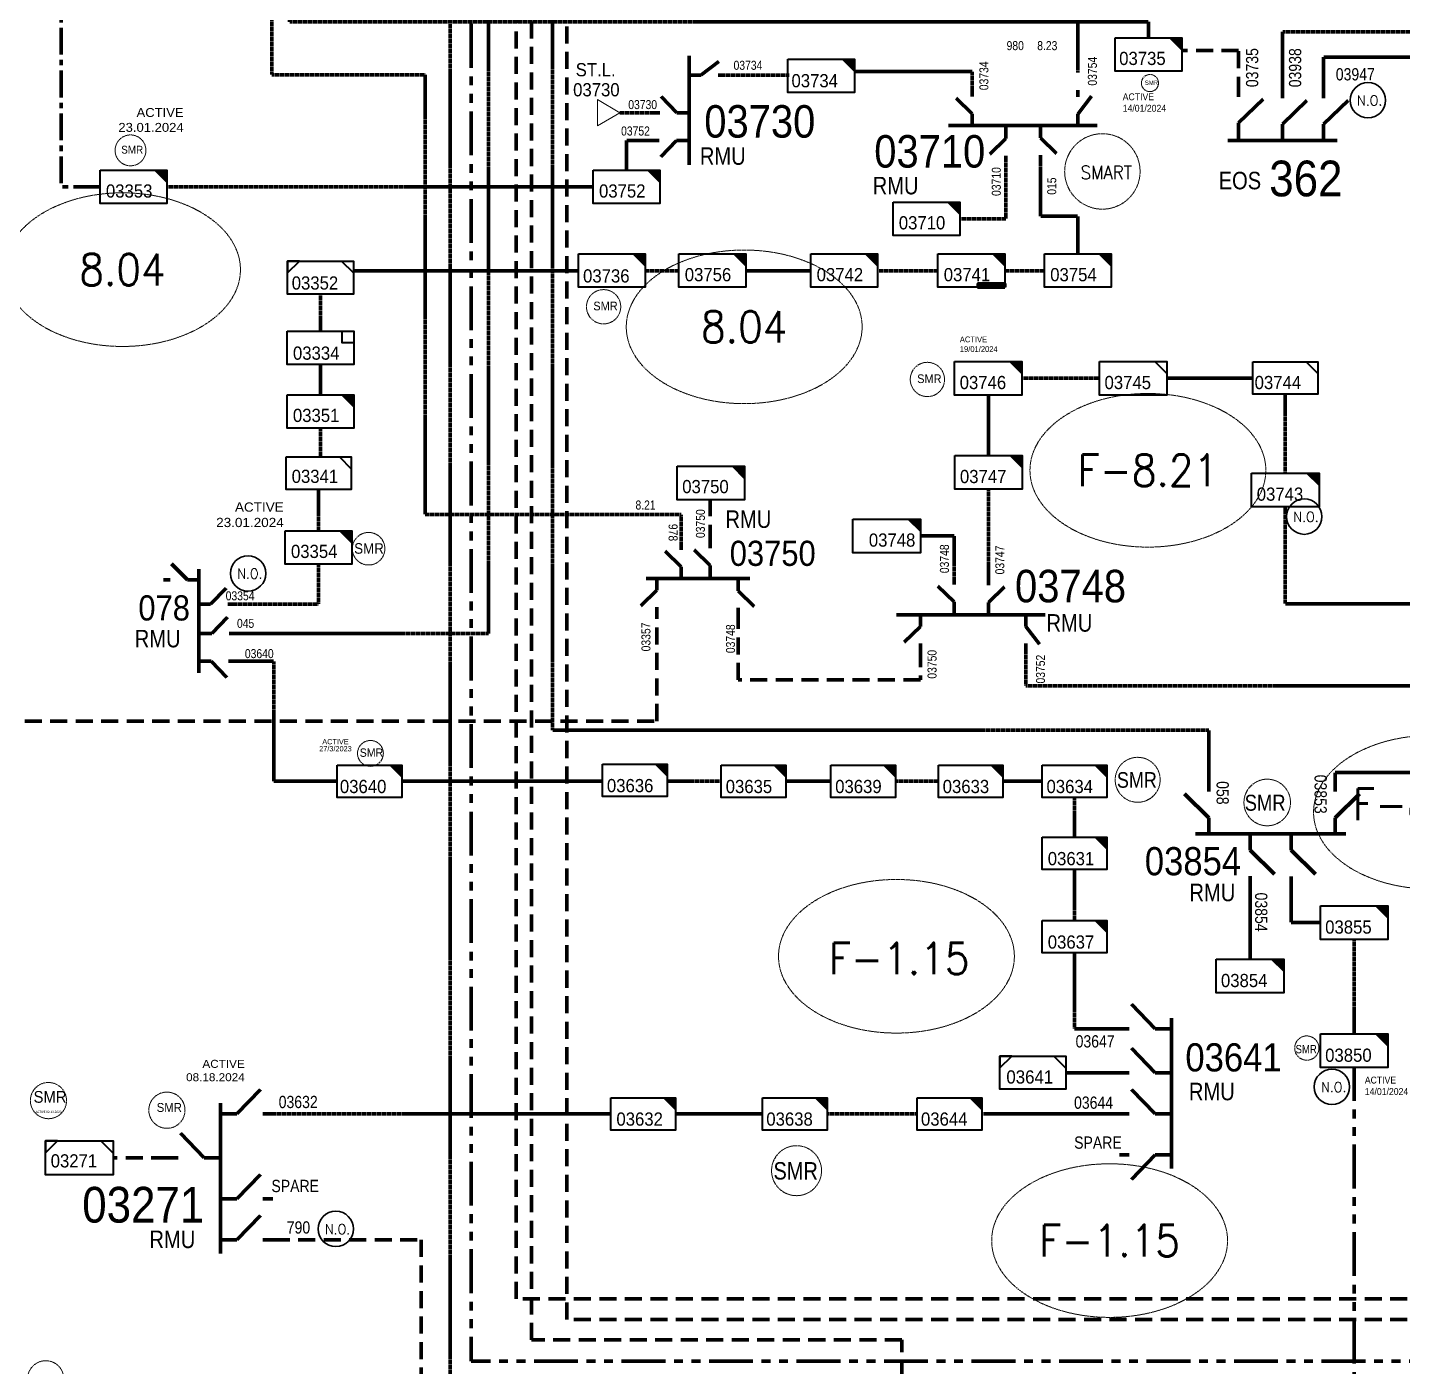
# Model space of a CAD drawing. Header units: metres. Extents: x 65984 to 144644, y -19036 to 23726.
# Drawn here: x 118191.5 to 118576.5, y 21133.2 to 21508 of the extents above; entities that cross this region are included whole.
import ezdxf
from ezdxf.enums import TextEntityAlignment as Align

# ---------------------------------------------------------------- set-up
doc = ezdxf.new("R2010")
doc.units = ezdxf.units.M
doc.header["$MEASUREMENT"] = 0
for name, pattern in [('( Center )', [2, 1.25, -0.25, 0.25, -0.25]), ('( Phantom )', [2.5, 1.25, -0.25, 0.25, -0.25, 0.25, -0.25]), ('DGN Style 3', [0.013877, 0, -0.013877]), ('HIDDEN2', [2381.25, 1587.5, -793.75])]:
    doc.linetypes.add(name, pattern=pattern)
doc.layers.get('0').update_dxf_attribs({"color": 95, "lineweight": 40})
for name, color, linetype, lineweight in [('CONTRACTOR NAME', 95, 'Continuous', 40), ('d_eos', 111, 'Continuous', 40), ('d_eos no', 121, 'Continuous', 40), ('d_switch', 95, 'Continuous', 40), ('d_tf', 1, 'Continuous', 40), ('d_tf no', 6, 'Continuous', 40), ('d_ug cable', 95, 'Continuous', 40), ('d_ug main line', 95, 'Continuous', 40), ('d_unit sub', 7, 'Continuous', 40), ('FDR  1  16', 234, 'Continuous', 40), ('fedr no', 95, 'Continuous', 40), ('Level 37', 7, 'Continuous', 0), ('SW N O', 114, 'Continuous', 30)]:
    doc.layers.add(name, color=color, linetype=linetype, lineweight=lineweight)
doc.styles.add('NASKHF', font='naskhf.shx', dxfattribs={"height": 8})
doc.styles.get("Standard").update_dxf_attribs({"font": 'txt.shx'})
doc.styles.add('Style-Arial', font='arial.ttf')
doc.styles.add('Style-ENGINEERING', font='ENGINEERING.shx')
doc.styles.add('Style-msdefault', font='msdefault.shx')
doc.styles.add('Style-STANDARD', font='STANDARD.shx')

# ---------------------------------------------------------------- blocks, each defined once
blk = doc.blocks.new('TF_8')
at = {"color": 0, "linetype": 'ByBlock', "lineweight": -2}
blk.add_line((6.3, 4.95), (9.9, 1.35), dxfattribs=at)
blk.add_3dface([(-10.1, 4.95), (9.9, 4.95), (9.9, -5.05), (-10.1, -5.05)], dxfattribs=at)
blk = doc.blocks.new('exist.us-1000kva')
at = {"color": 0, "linetype": 'ByBlock', "lineweight": -2, "flags": 128}
blk.add_lwpolyline([(39.99, 12.92), (32.8, 20), (40, 20)], close=True, dxfattribs=at)
at = {"color": 0, "linetype": 'ByBlock', "lineweight": -2, "extrusion": (0, 0, -1)}
blk.add_solid([(-39.99, 12.92), (-32.8, 20), (-40, 20)], dxfattribs=at)
at = {"color": 0, "linetype": 'ByBlock', "lineweight": -2, "xscale": 2, "yscale": 2}
blk.add_blockref('TF_8', (20.2, 10.1), dxfattribs=at)
blk = doc.blocks.new('*U965')
at = {"layer": 'SW N O', "color": 3, "ltscale": 0.426762}
blk.add_circle((0, 0), 16.8, dxfattribs=at)
at = {"layer": 'SW N O', "color": 3, "style": 'Style-STANDARD'}
blk.add_text('N.O.', height=9.6, dxfattribs=at).set_placement((1.7, -0.2), align=Align.MIDDLE_CENTER)
blk = doc.blocks.new('*U892')
at = {"layer": 'SW N O', "color": 3}
blk.add_circle((0, 0), 16.8, dxfattribs=at)
at = {"layer": 'SW N O', "color": 3, "style": 'Style-STANDARD'}
blk.add_text('N.O.', height=9.6, dxfattribs=at).set_placement((1.7, -0.2), align=Align.MIDDLE_CENTER)
blk = doc.blocks.new('TF3')
at = {"color": 0, "linetype": 'ByBlock', "lineweight": -2}
for p, q in [((11.3, 9), (18.3, 9)), ((18.3, 9), (18.3, 2))]:
    blk.add_line(p, q, dxfattribs=at)
at = {"color": 0, "linetype": 'ByBlock', "lineweight": -2, "flags": 128}
blk.add_lwpolyline([(18.3, 2), (11.3, 2), (11.3, 9)], dxfattribs=at)
at = {"color": 0, "linetype": 'ByBlock', "lineweight": -2}
blk.add_3dface([(-21.7, 9), (18.3, 9), (18.3, -11), (-21.7, -11)], dxfattribs=at)
blk = doc.blocks.new('*U1154')
at = {"layer": 'CONTRACTOR NAME', "color": 234, "lineweight": 211, "ltscale": 0.498271, "flags": 128}
for points in [[(1.7, -0.51), (-3.72, -0.51), (-3.72, 0.47), (1.7, 0.47)], [(3.7, -0.51), (1.7, -0.51), (1.7, 0.47), (3.7, 0.47)]]:
    blk.add_lwpolyline(points, close=True, dxfattribs=at)
at = {"layer": 'CONTRACTOR NAME', "color": 234, "lineweight": 211, "style": 'Style-msdefault', "width": 0.945946}
for s, height, p in [('2017.07.31', 0.642, (-3.49, 0.31)), ('BDC', 0.572, (2.04, 0.28))]:
    blk.add_text(s, height=height, dxfattribs=at).set_placement(p, align=Align.TOP_LEFT)
blk = doc.blocks.new('*U2260')
at = {"layer": 'd_unit sub', "color": 1, "linetype": 'Continuous', "lineweight": 40, "flags": 128}
for points in [[(-9.48, 1.38), (-6.07, 4.73), (-9.48, 4.73)], [(9.49, 1.32), (6.02, 4.73), (9.5, 4.73)]]:
    blk.add_lwpolyline(points, close=True, dxfattribs=at)
at = {"layer": 'd_unit sub', "color": 1, "linetype": 'Continuous', "lineweight": 40, "xscale": 0.94866334575076, "yscale": 0.94866334575076, "zscale": 0.4267622666565712, "rotation": 359.9999999999999}
blk.add_blockref('TF_8', (0.1, 0.04), dxfattribs=at)
blk = doc.blocks.new('*U2382')
at = {"layer": 'd_unit sub', "color": 1, "linetype": 'Continuous', "lineweight": 40, "flags": 128}
for points in [[(-9.48, 1.38), (-6.07, 4.73), (-9.48, 4.73)], [(9.49, 1.32), (6.02, 4.73), (9.5, 4.73)]]:
    blk.add_lwpolyline(points, close=True, dxfattribs=at)
at = {"layer": 'd_unit sub', "color": 1, "linetype": 'Continuous', "lineweight": 40, "xscale": 0.94866334575076, "yscale": 0.94866334575076, "zscale": 0.4380515265747434, "rotation": 359.9999999999999}
blk.add_blockref('TF_8', (0.1, 0.04), dxfattribs=at)
blk = doc.blocks.new('*U2774')
at = {"layer": 'd_unit sub', "color": 234, "linetype": 'Continuous', "lineweight": 40, "flags": 128}
for points in [[(-9.48, 1.38), (-6.07, 4.73), (-9.48, 4.73)], [(9.49, 1.32), (6.02, 4.73), (9.5, 4.73)]]:
    blk.add_lwpolyline(points, close=True, dxfattribs=at)
at = {"layer": 'd_unit sub', "color": 234, "linetype": 'Continuous', "lineweight": 40, "xscale": 0.94866334575076, "yscale": 0.94866334575076, "zscale": 0.4380515265747434, "rotation": 359.9999999999999}
blk.add_blockref('TF_8', (0.1, 0.04), dxfattribs=at)
blk = doc.blocks.new('TRA1_991')
at = {"layer": 'd_tf', "color": 234, "linetype": 'Continuous', "lineweight": 0, "ltscale": 0.000258801, "extrusion": (0, 0, -1), "flags": 128}
blk.add_lwpolyline([(-10, -17), (0, 0), (10, -17)], close=True, dxfattribs=at)
blk = doc.blocks.new('TRA1_990')
at = {"layer": 'd_tf', "color": 234, "linetype": 'Continuous', "lineweight": 0, "ltscale": 0.000258801, "xscale": 1.000046566207833, "yscale": 1.000046566207833, "zscale": 1.000046566207833, "rotation": 180}
blk.add_blockref('TRA1_991', (0, 0), dxfattribs=at)

msp = doc.modelspace()

# ---------------------------------------------------------------- linework, layer by layer
at = {"layer": 'd_eos', "color": 234, "linetype": 'Continuous', "lineweight": 211, "ltscale": 0.506935}
for p, q in [((118376.78, 21469.58), (118376.78, 21500.04)), ((118380.02, 21494.65), (118385.03, 21498.49)), ((118376.78, 21494.65), (118380.02, 21494.65)), ((118384.84, 21494.65), (118386.67, 21494.65)), ((118373.33, 21484.17), (118368.94, 21488.7)), ((118456.02, 21483.86), (118451.49, 21488.26)), ((118456.02, 21488.68), (118456.02, 21490.5)), ((118368.52, 21484.17), (118366.69, 21484.17)), ((118376.58, 21484.17), (118373.33, 21484.17)), ((118449.32, 21480.54), (118490.94, 21480.54)), ((118456.02, 21480.62), (118456.02, 21483.86)), ((118465.42, 21480.36), (118465.42, 21476.92)), ((118475.08, 21480.34), (118475.08, 21477.09)), ((118368.34, 21476.36), (118366.52, 21476.36)), ((118373.16, 21476.36), (118368.76, 21471.83)), ((118376.6, 21476.36), (118373.16, 21476.36)), ((118465.42, 21476.92), (118460.89, 21472.52)), ((118475.08, 21477.09), (118479.6, 21472.7)), ((118465.42, 21472.11), (118465.42, 21470.28)), ((118475.08, 21472.28), (118475.08, 21470.45)), ((118236.23, 21353.36), (118231.83, 21357.89)), ((118231.42, 21353.36), (118229.59, 21353.36)), ((118239.48, 21353.36), (118236.23, 21353.36)), ((118239.48, 21356.36), (118239.48, 21327.34)), ((118242.72, 21346.55), (118247.12, 21351.08)), ((118239.48, 21346.55), (118242.72, 21346.55)), ((118247.54, 21346.55), (118249.36, 21346.55)), ((118243.1, 21338.42), (118247.49, 21342.94)), ((118239.65, 21338.41), (118243.1, 21338.41)), ((118247.91, 21338.41), (118249.74, 21338.41)), ((118239.68, 21330.6), (118242.92, 21330.6)), ((118242.92, 21330.6), (118247.32, 21326.07)), ((118247.74, 21330.6), (118249.56, 21330.6))]:
    msp.add_line(p, q, dxfattribs=at)
at = {"layer": 'd_eos', "color": 7, "linetype": 'Continuous', "lineweight": 211, "ltscale": 0.506935}
for p, q in [((118485.55, 21483.78), (118489.39, 21488.79)), ((118485.56, 21488.6), (118485.56, 21490.43)), ((118485.56, 21480.54), (118485.56, 21483.79))]:
    msp.add_line(p, q, dxfattribs=at)
at = {"layer": 'd_eos', "color": 5, "linetype": 'Continuous', "lineweight": 211, "ltscale": 0.625574}
for p, q in [((118530.58, 21488.62), (118530.58, 21491.38)), ((118530.58, 21481.32), (118537.44, 21487.98)), ((118542.88, 21488.25), (118542.88, 21491.02)), ((118554.38, 21488.25), (118554.38, 21491.02)), ((118542.88, 21480.96), (118549.74, 21487.62)), ((118554.38, 21480.96), (118561.24, 21487.62)), ((118530.58, 21476.76), (118530.58, 21481.32)), ((118542.88, 21476.4), (118542.88, 21480.96)), ((118554.38, 21476.4), (118554.38, 21480.96)), ((118527.58, 21476.4), (118558.18, 21476.4))]:
    msp.add_line(p, q, dxfattribs=at)
at = {"layer": 'd_eos', "color": 5, "linetype": 'Continuous', "lineweight": 211, "ltscale": 0.506935}
for p, q in [((118374.5, 21357.03), (118369.98, 21361.43)), ((118374.5, 21361.84), (118374.5, 21363.67)), ((118382.64, 21357.4), (118378.11, 21361.8)), ((118382.64, 21362.22), (118382.64, 21364.05)), ((118374.5, 21353.78), (118374.5, 21357.03)), ((118382.64, 21353.96), (118382.64, 21357.4)), ((118364.7, 21353.78), (118393.72, 21353.78)), ((118367.69, 21353.78), (118367.69, 21350.54)), ((118390.46, 21353.58), (118390.46, 21350.34)), ((118450.9, 21352.06), (118450.9, 21353.89)), ((118460.55, 21351.89), (118460.55, 21353.71)), ((118367.69, 21350.54), (118363.17, 21346.14)), ((118390.45, 21350.34), (118394.98, 21345.94)), ((118450.9, 21347.25), (118446.37, 21351.64)), ((118460.55, 21347.07), (118465.08, 21351.47)), ((118367.69, 21345.72), (118367.69, 21343.9)), ((118390.46, 21345.53), (118390.46, 21343.7)), ((118450.9, 21343.8), (118450.9, 21347.25)), ((118460.55, 21343.83), (118460.55, 21347.07)), ((118434.79, 21343.63), (118476.42, 21343.63)), ((118441.49, 21343.63), (118441.49, 21340.38)), ((118471.03, 21343.63), (118471.03, 21340.38)), ((118441.49, 21340.38), (118436.97, 21335.98)), ((118471.03, 21340.38), (118474.87, 21335.37)), ((118441.49, 21335.57), (118441.49, 21333.74)), ((118471.03, 21335.57), (118471.03, 21333.74))]:
    msp.add_line(p, q, dxfattribs=at)
at = {"layer": 'd_eos', "color": 7, "linetype": 'Continuous', "lineweight": 211, "ltscale": 0.625574}
for p, q in [((118522.28, 21294.1), (118522.28, 21296.86)), ((118557.59, 21294.1), (118557.59, 21296.87)), ((118522.28, 21286.8), (118515.42, 21293.46)), ((118557.59, 21286.8), (118564.45, 21293.46)), ((118522.28, 21282.24), (118522.28, 21286.8)), ((118557.59, 21282.25), (118557.59, 21286.8)), ((118560.59, 21282.25), (118518.52, 21282.25)), ((118533.78, 21282.25), (118533.78, 21277.69)), ((118545.29, 21282.25), (118545.29, 21277.69)), ((118533.79, 21277.69), (118540.65, 21271.03)), ((118545.29, 21277.69), (118552.15, 21271.03)), ((118533.78, 21270.4), (118533.78, 21267.63)), ((118545.29, 21270.39), (118545.29, 21267.63))]:
    msp.add_line(p, q, dxfattribs=at)
at = {"layer": 'd_eos', "color": 1, "linetype": 'Continuous', "lineweight": 211, "ltscale": 0.625574}
for p, q in [((118507.27, 21227.7), (118500.61, 21234.57)), ((118511.83, 21230.7), (118511.83, 21188.64)), ((118499.97, 21227.7), (118497.21, 21227.7)), ((118511.83, 21227.71), (118507.27, 21227.7)), ((118507.27, 21215.41), (118500.61, 21222.27)), ((118499.97, 21215.4), (118497.21, 21215.4)), ((118511.83, 21215.41), (118507.27, 21215.41)), ((118250.06, 21203.9), (118256.72, 21210.76)), ((118507.27, 21203.9), (118500.61, 21210.77)), ((118245.51, 21206.9), (118245.51, 21164.84)), ((118245.51, 21203.9), (118250.06, 21203.9)), ((118257.36, 21203.9), (118260.13, 21203.9)), ((118499.98, 21203.9), (118497.21, 21203.9)), ((118511.83, 21203.9), (118507.27, 21203.9)), ((118240.95, 21191.6), (118234.29, 21198.46)), ((118233.66, 21191.6), (118230.89, 21191.6)), ((118245.51, 21191.6), (118240.95, 21191.6)), ((118499.98, 21192.4), (118497.21, 21192.4)), ((118507.27, 21192.4), (118500.61, 21185.54)), ((118511.83, 21192.4), (118507.27, 21192.4)), ((118250.06, 21180.1), (118256.72, 21186.96)), ((118245.51, 21180.1), (118250.06, 21180.1)), ((118257.36, 21180.1), (118260.13, 21180.1)), ((118250.06, 21168.6), (118256.72, 21175.46)), ((118245.51, 21168.6), (118250.06, 21168.6)), ((118257.36, 21168.6), (118260.13, 21168.6))]:
    msp.add_line(p, q, dxfattribs=at)
at = {"layer": 'd_ug cable', "color": 234, "linetype": 'DGN Style 3', "lineweight": 100}
for p, q in [((118366.98, 21484.17), (118357.33, 21484.17)), ((118345.76, 21439.94), (118282.75, 21439.94)), ((118373.89, 21439.94), (118364.44, 21439.94)), ((118410.82, 21439.94), (118392.57, 21439.94)), ((118429.5, 21439.94), (118446.41, 21439.94)), ((118465.09, 21439.94), (118476.22, 21439.94)), ((118273.51, 21423.04), (118273.51, 21433.39)), ((118273.51, 21413.69), (118273.51, 21405.21)), ((118273.51, 21395.87), (118273.51, 21387.8)), ((118272.97, 21378.68), (118272.97, 21367.14)), ((118533.78, 21267.63), (118533.78, 21247.21)), ((118562.97, 21226.3), (118562.97, 21252.73))]:
    msp.add_line(p, q, dxfattribs=at)
at = {"layer": 'd_ug cable', "color": 5, "linetype": 'DGN Style 3', "lineweight": 100}
for p, q in [((118491.6, 21409.81), (118469.93, 21409.81)), ((118534.58, 21409.81), (118510.48, 21409.81)), ((118460.55, 21405.09), (118460.55, 21388.22)), ((118543.67, 21383.28), (118543.67, 21405.36)), ((118460.55, 21378.77), (118460.55, 21353.71))]:
    msp.add_line(p, q, dxfattribs=at)
at = {"layer": 'd_ug cable', "color": 5, "linetype": 'HIDDEN2', "lineweight": 158, "ltscale": 0.003}
msp.add_line((118382.64, 21364.05), (118382.64, 21375.75), dxfattribs=at)
at = {"layer": 'd_ug cable', "color": 1, "linetype": 'DGN Style 3', "lineweight": 100}
for p, q in [((118296.25, 21297), (118352.49, 21297)), ((118370.58, 21297), (118385.74, 21297)), ((118403.84, 21297), (118416.41, 21297)), ((118434.51, 21297), (118446.51, 21297)), ((118464.6, 21297), (118475.58, 21297)), ((118497.21, 21215.4), (118482.21, 21215.4)), ((118260.13, 21203.9), (118354.8, 21203.9)), ((118372.89, 21203.9), (118397.29, 21203.9)), ((118415.39, 21203.88), (118440.58, 21203.88))]:
    msp.add_line(p, q, dxfattribs=at)
at = {"layer": 'd_ug cable', "color": 94, "linetype": 'DGN Style 3', "lineweight": 100, "flags": 128}
for points in [[(118505.36, 21505.14), (118505.36, 21509.6), (118264.85, 21509.6), (118264.85, 21975.79), (117884.43, 21975.79), (117884.39, 22283.21), (117554.67, 22283.16), (117554.68, 22225.74)], [(118542.88, 21490.3), (118542.88, 21506.81), (118632.25, 21506.81)]]:
    msp.add_lwpolyline(points, dxfattribs=at)
at = {"layer": 'd_ug cable', "color": 5, "linetype": 'DGN Style 3', "lineweight": 100, "flags": 128}
for points in [[(118374.5, 21363.67), (118374.5, 21371.66), (118302.85, 21371.66), (118302.85, 21494.75), (118259.87, 21494.75), (118259.87, 21970.81), (117879.45, 21970.81), (117879.41, 22278.23), (117495.33, 22278.18), (117495.34, 22217.28)], [(118554.38, 21491.02), (118554.38, 21499.7), (118585.98, 21499.7), (118585.98, 21469.59)], [(118471.03, 21333.74), (118471.03, 21323.73), (118703.97, 21323.73), (118703.97, 21474.34), (118684.43, 21474.34)], [(118543.67, 21373.84), (118543.67, 21346.71), (118599.32, 21346.71)], [(118450.9, 21353.89), (118450.9, 21365.7), (118441.49, 21365.7)]]:
    msp.add_lwpolyline(points, dxfattribs=at)
at = {"layer": 'd_ug cable', "color": 3, "linetype": 'HIDDEN2', "lineweight": 158, "ltscale": 0.003}
for points in [[(118627.83, 21173.97), (118627.83, 21152.1), (118328.26, 21152.1), (118328.26, 21958), (117492.57, 21958), (117492.57, 22032.51)], [(118627.83, 21093.95), (118627.83, 21146.36), (118342.48, 21146.36), (118342.48, 21949.34), (117775.81, 21949.34), (117775.81, 22015.93)]]:
    msp.add_lwpolyline(points, dxfattribs=at)
at = {"layer": 'd_ug cable', "color": 234, "linetype": 'DGN Style 3', "lineweight": 100, "flags": 128}
for points in [[(117477.57, 22008.87), (117477.57, 21933.92), (118338.51, 21933.92), (118338.51, 21311.27), (118522.28, 21311.27), (118522.28, 21296.86)], [(118306.7, 21981.47), (118306.7, 21511.73), (118485.56, 21511.73), (118485.56, 21495.38)], [(118423.08, 21495.68), (118456.02, 21495.68), (118456.02, 21490.5)], [(118386.67, 21494.65), (118404.71, 21494.65)], [(118359.22, 21468.04), (118359.22, 21476.36), (118366.52, 21476.36)], [(118465.42, 21470.28), (118465.42, 21454.46), (118452.5, 21454.46)], [(118475.08, 21470.45), (118475.08, 21455.16), (118485.56, 21455.16), (118485.56, 21444.61)], [(118230.49, 21463.37), (118349.88, 21463.37)], [(118272.97, 21357.8), (118272.97, 21346.55), (118249.36, 21346.55)], [(118557.59, 21296.87), (118557.59, 21299.48), (118642.75, 21299.48)], [(118545.29, 21267.63), (118545.29, 21257.45), (118553.53, 21257.45)]]:
    msp.add_lwpolyline(points, dxfattribs=at)
at = {"layer": 'd_ug cable', "color": 121, "linetype": 'DGN Style 3', "lineweight": 100, "flags": 128}
msp.add_lwpolyline([(117623, 22010.57), (117623, 21911.8), (117679.02, 21911.8), (117679.02, 21766.21), (118309.82, 21766.21), (118309.82, 21128.9), (119213.92, 21128.9), (119213.92, 21129.06), (119213.92, 21129.06)], dxfattribs=at)
at = {"layer": 'd_ug cable', "color": 1, "linetype": 'DGN Style 3', "lineweight": 100, "flags": 128}
for points in [[(117462.43, 21987.95), (117462.43, 21918.22), (117690.03, 21918.22), (117690.03, 21776.92), (118320.53, 21776.92), (118320.53, 21338.41), (118249.74, 21338.41)], [(118278.16, 21297), (118260.4, 21297), (118260.4, 21330.6), (118248.65, 21330.6)], [(118484.63, 21292.48), (118484.63, 21281.33)], [(118484.63, 21272.28), (118484.63, 21257.99)], [(118484.63, 21248.94), (118484.63, 21227.7), (118497.21, 21227.7)], [(118497.21, 21203.9), (118458.67, 21203.9)]]:
    msp.add_lwpolyline(points, dxfattribs=at)
at = {"layer": 'd_ug cable', "color": 7, "linetype": 'HIDDEN2', "lineweight": 158, "ltscale": 0.003}
msp.add_lwpolyline([(118436.3, 21101.46), (118436.3, 21140.63), (118332.59, 21140.63), (118332.59, 21929.17), (117448.06, 21929.17), (117448.06, 21977.78)], dxfattribs=at)
at = {"layer": 'd_ug cable', "color": 94, "linetype": 'HIDDEN2', "lineweight": 140, "ltscale": 0.003}
msp.add_lwpolyline([(118530.58, 21489.47), (118530.58, 21501.57), (118514.81, 21501.57)], dxfattribs=at)
at = {"layer": 'd_ug cable', "color": 5, "linetype": 'HIDDEN2', "lineweight": 158, "ltscale": 0.003}
for points in [[(118076.4, 21393.9), (118076.4, 21313.88), (118367.69, 21313.88), (118367.69, 21343.9)], [(118441.49, 21333.74), (118441.49, 21325.36), (118390.46, 21325.36), (118390.46, 21343.7)]]:
    msp.add_lwpolyline(points, dxfattribs=at)
at = {"layer": 'd_ug cable', "color": 1, "linetype": 'HIDDEN2', "lineweight": 158, "ltscale": 0.003}
msp.add_lwpolyline([(118230.89, 21191.6), (118215.45, 21191.6)], dxfattribs=at)
at = {"layer": 'd_ug cable', "color": 21, "linetype": 'HIDDEN2', "lineweight": 158, "ltscale": 0.003}
msp.add_lwpolyline([(118260.13, 21168.6), (118301.69, 21168.6), (118301.69, 20969.76), (118356, 20969.76)], dxfattribs=at)
at = {"layer": 'd_ug cable', "color": 2, "linetype": 'DGN Style 3', "lineweight": 13}
for centre, radius in [((118505.77, 21492.45), 2.4), ((118220.31, 21473.62), 4.32), ((118352.78, 21429.84), 4.8), ((118443.45, 21409.49), 4.8), ((118286.98, 21362.11), 4.56), ((118287.49, 21304.81), 3.62), ((118502.33, 21297.42), 6.3), ((118538.6, 21291.07), 6.52), ((118549.69, 21222.32), 3.4), ((118197.33, 21207.62), 5.07), ((118230.5, 21204.93), 5.07), ((118406.81, 21188), 7), ((118196.57, 21129.73), 5.07)]:
    msp.add_circle(centre, radius, dxfattribs=at)
at = {"layer": 'd_ug cable', "color": 1, "linetype": 'DGN Style 3', "lineweight": 13}
msp.add_circle((118492.44, 21467.72), 10.56, dxfattribs=at)
at = {"layer": 'd_ug main line', "color": 6, "linetype": '( Phantom )', "lineweight": 140, "ltscale": 9.8, "flags": 128}
for points in [[(117638.39, 22032.2), (117638.39, 21915.4), (117684.75, 21915.4), (117684.75, 21771.94), (118315.69, 21771.94), (118315.69, 21134.64), (119178.16, 21134.64), (119178.16, 21442), (119236.07, 21442), (119236.07, 21422.68)], [(118375.84, 20880.17), (118562.97, 20880.17), (118562.97, 21216.86)]]:
    msp.add_lwpolyline(points, dxfattribs=at)
at = {"layer": 'FDR  1  16', "color": 234, "linetype": '( Center )', "lineweight": 106, "ltscale": 6, "flags": 128}
msp.add_lwpolyline([(118211.81, 21463.37), (118200.88, 21463.37), (118200.88, 21533.76), (118181.24, 21533.76)], dxfattribs=at)
at = {"layer": 'fedr no', "color": 82, "linetype": 'DGN Style 3', "lineweight": 13, "true_color": 0x1dc70e}
for centre in [(118218.07, 21440.23), (118392.15, 21424.22), (118505.19, 21384.06), (118584.6, 21288.35), (118434.78, 21248.02), (118494.47, 21168.43)]:
    msp.add_ellipse(centre, major_axis=(33.02, 0), ratio=0.651175, dxfattribs=at)

# ---------------------------------------------------------------- block references
at = {"layer": 'CONTRACTOR NAME', "color": 234, "lineweight": 211, "ltscale": 0.498271}
msp.add_blockref('*U1154', (118461.39, 21435.79), dxfattribs=at)
at = {"layer": 'd_tf', "color": 234, "linetype": 'Continuous', "lineweight": 0, "ltscale": 0.000258801, "extrusion": (0, 0, -1), "xscale": 0.3699999999999999, "yscale": 0.3699999999999999, "zscale": 0.3699999999999999, "rotation": 269.9999999999999}
msp.add_blockref('TRA1_990', (-118357.33, 21484.17), dxfattribs=at)
at = {"layer": 'd_tf no', "color": 2, "linetype": 'Continuous', "lineweight": 40, "xscale": 0.4669785618041035, "yscale": 0.4669785618041035, "zscale": 0.4267622666565712, "rotation": 359.9999999999999}
msp.add_blockref('exist.us-1000kva', (118496.02, 21495.81), dxfattribs=at)
at = {"layer": 'd_tf no', "color": 121, "linetype": 'Continuous', "lineweight": 40, "xscale": 0.472148541563477, "yscale": 0.472148541563477, "zscale": 0.4267622666565712, "rotation": 359.9999999999999}
for p in [(118451.05, 21405.09), (118553.53, 21216.86)]:
    msp.add_blockref('exist.us-1000kva', p, dxfattribs=at)
at = {"layer": 'd_unit sub', "color": 234, "linetype": 'Continuous', "lineweight": 40, "rotation": 359.9999999999999}
for name, p, xscale, yscale, zscale in [('exist.us-1000kva', (118404.4, 21489.84), 0.4669785618041035, 0.4669785618041035, 0.4267622666565712), ('exist.us-1000kva', (118349.88, 21458.7), 0.4669785618041035, 0.4669785618041035, 0.4267622666565712), ('exist.us-1000kva', (118433.82, 21449.79), 0.4669785618041035, 0.4669785618041035, 0.4267622666565712), ('exist.us-1000kva', (118373.89, 21435.28), 0.4669785618041035, 0.4669785618041035, 0.4267622666565712), ('exist.us-1000kva', (118410.82, 21435.28), 0.4669785618041035, 0.4669785618041035, 0.4267622666565712), ('exist.us-1000kva', (118446.41, 21435.28), 0.4669785618041035, 0.4669785618041035, 0.4267622666565712), ('exist.us-1000kva', (118476.22, 21435.28), 0.4669785618041035, 0.4669785618041035, 0.4267622666565712), ('TF3', (118274.31, 21418.83), 0.4674223180973321, 0.4674223180973321, 0.1300771388769227), ('exist.us-1000kva', (118264.17, 21395.87), 0.4669785618041035, 0.4669785618041035, 0.4267622666565712), ('TF_8', (118273.06, 21383.28), 0.9120105806984972, 0.9120105806984972, 0.4267622666565712), ('exist.us-1000kva', (118553.53, 21252.73), 0.472148541563477, 0.472148541563477, 0.4267622666565712), ('exist.us-1000kva', (118524.34, 21237.77), 0.472148541563477, 0.472148541563477, 0.4267622666565712)]:
    msp.add_blockref(name, p, dxfattribs=dict(at, xscale=xscale, yscale=yscale, zscale=zscale))
at = {"layer": 'd_unit sub', "color": 2, "linetype": 'Continuous', "lineweight": 40, "zscale": 0.4267622666565712, "rotation": 359.9999999999999}
for p, xscale, yscale in [((118211.81, 21458.7), 0.4669785618041035, 0.4669785618041035), ((118345.76, 21435.28), 0.4669785618041035, 0.4669785618041035), ((118263.63, 21357.8), 0.4669785618041035, 0.4669785618041035), ((118278.16, 21292.48), 0.4524086167690724, 0.4524086167690724), ((118475.58, 21292.48), 0.4524086167690724, 0.4524086167690724), ((118397.29, 21199.38), 0.4524086167690724, 0.4524086167690724)]:
    msp.add_blockref('exist.us-1000kva', p, dxfattribs=dict(at, xscale=xscale, yscale=yscale))
at = {"layer": 'd_unit sub', "color": 234, "linetype": 'Continuous', "lineweight": 40, "xscale": 0.9742284657550533, "yscale": 0.9742284657550533, "zscale": 0.9742284657550533}
msp.add_blockref('*U2774', (118273.51, 21438.02), dxfattribs=at)
at = {"layer": 'd_unit sub', "color": 5, "linetype": 'Continuous', "lineweight": 40, "zscale": 0.4267622666565712, "rotation": 359.9999999999999}
for name, p, xscale, yscale in [('TF_8', (118501.14, 21409.85), 0.9442970831282421, 0.9442970831282421), ('TF_8', (118543.76, 21409.95), 0.9093586948569504, 0.9093586948569504), ('exist.us-1000kva', (118451.11, 21378.77), 0.472148541563477, 0.472148541563477), ('exist.us-1000kva', (118373.35, 21375.75), 0.472148541563477, 0.472148541563477), ('exist.us-1000kva', (118534.23, 21373.84), 0.472148541563477, 0.472148541563477), ('exist.us-1000kva', (118422.6, 21360.98), 0.472148541563477, 0.472148541563477)]:
    msp.add_blockref(name, p, dxfattribs=dict(at, xscale=xscale, yscale=yscale))
at = {"layer": 'd_unit sub', "color": 1, "linetype": 'Continuous', "lineweight": 40, "xscale": 0.4524086167690724, "yscale": 0.4524086167690724, "zscale": 0.4267622666565712, "rotation": 359.9999999999999}
for p in [(118352.49, 21292.72), (118385.74, 21292.48), (118416.41, 21292.48), (118446.51, 21292.48), (118475.58, 21272.28), (118475.58, 21248.94), (118354.8, 21199.38), (118440.58, 21199.38)]:
    msp.add_blockref('exist.us-1000kva', p, dxfattribs=at)
at = {"layer": 'd_unit sub', "color": 1, "linetype": 'Continuous', "lineweight": 40, "xscale": 0.9742284657550533, "yscale": 0.9742284657550533, "zscale": 0.9742284657550533}
msp.add_blockref('*U2382', (118472.96, 21215.41), dxfattribs=at)
at = {"layer": 'd_unit sub', "color": 1, "linetype": 'Continuous', "lineweight": 40}
msp.add_blockref('*U2260', (118205.95, 21191.61), dxfattribs=at)
at = {"layer": 'SW N O', "color": 3, "xscale": 0.2950694635422144, "yscale": 0.2950694635422144, "zscale": 0.2950694635422144}
for name, p in [('*U965', (118566.8, 21487.65)), ('*U965', (118548.97, 21371.09)), ('*U965', (118253.23, 21355.18)), ('*U965', (118556.73, 21211.46)), ('*U892', (118277.79, 21171.7))]:
    msp.add_blockref(name, p, dxfattribs=at)

# ---------------------------------------------------------------- texts
at = {"color": 4, "attachment_point": 9}
for s, insert, char_height in [('\\FENGINEERING;\\H1x;\\W1.09375;ACTIVE\\P23.01.2024', (118235.19, 21478.77), 2.4973), ('\\FENGINEERING;\\H1x;\\W1.09375;ACTIVE\\P08.18.2024', (118252.29, 21213.01), 2.2422)]:
    msp.add_mtext(s, dxfattribs=dict(at, insert=insert, char_height=char_height))
at = {"color": 4, "insert": (118263.21, 21368.13), "char_height": 2.584, "attachment_point": 9, "rotation": 0.0004}
msp.add_mtext('\\FENGINEERING;\\H1x;\\W1.09375;ACTIVE\\P23.01.2024', dxfattribs=at)
at = {"layer": 'd_eos no', "color": 7, "linetype": 'Continuous', "lineweight": 140, "style": 'Style-Arial', "width": 0.88}
for s, height, p in [('03730', 9.094, (118412.06, 21486.28)), ('03710', 9.094, (118459.65, 21477.89)), ('03748', 9.094, (118499.07, 21356.2)), ('078', 7.046, (118236.95, 21349.06))]:
    msp.add_text(s, height=height, dxfattribs=at).set_placement(p, align=Align.TOP_RIGHT)
for s, height, p in [('362', 10, (118539.17, 21470.75)), ('03854', 7.891, (118504.32, 21278.58)), ('03641', 7.891, (118515.68, 21223.67)), ('03271', 10, (118206.79, 21183.47))]:
    msp.add_text(s, height=height, dxfattribs=at).set_placement(p, align=Align.TOP_LEFT)
msp.add_text('03750', height=7.046, dxfattribs=at).set_placement((118412.18, 21357.3), align=Align.RIGHT)
at = {"layer": 'd_switch', "color": 234, "linetype": 'Continuous', "lineweight": 30, "style": 'Style-ENGINEERING', "width": 0.857143}
for s, rotation, p in [('980', 359.9996, (118470.46, 21501.67)), ('8.23', 359.9996, (118479.84, 21501.67)), ('03734', 359.9996, (118397.23, 21496.17)), ('03734', 89.9993, (118460.53, 21498.52)), ('03730', 359.9996, (118367.75, 21485.17))]:
    msp.add_text(s, height=2.529, rotation=rotation, dxfattribs=at).set_placement(p, align=Align.RIGHT)
at = {"layer": 'd_switch', "color": 6, "linetype": 'Continuous', "lineweight": 30, "style": 'Style-ENGINEERING', "width": 0.857143}
msp.add_text('03754', height=2.529, rotation=89.9993, dxfattribs=at).set_placement((118490.91, 21499.8), align=Align.RIGHT)
at = {"layer": 'd_switch', "color": 5, "linetype": 'Continuous', "lineweight": 30, "style": 'Style-ENGINEERING', "width": 0.857143}
for s, p in [('03735', (118532.66, 21491.31)), ('03938', (118544.69, 21491.28))]:
    msp.add_text(s, height=3.43, rotation=90, dxfattribs=at).set_placement(p, align=Align.TOP_LEFT)
msp.add_text('03947', height=3.43, dxfattribs=at).set_placement((118557.8, 21496.63), align=Align.TOP_LEFT)
at = {"layer": 'd_switch', "color": 234, "linetype": 'Continuous', "lineweight": 30, "style": 'Style-ENGINEERING', "width": 0.857143}
for s, rotation, p in [('03752', 0.0007, (118357.68, 21477.78)), ('03710', 90.0004, (118464, 21460.86)), ('015', 90.0004, (118479.52, 21461.2)), ('03354', 0.0004, (118246.96, 21347.66)), ('045', 0.0004, (118250.12, 21339.95)), ('03640', 0.0004, (118252.33, 21331.48))]:
    msp.add_text(s, height=2.529, rotation=rotation, dxfattribs=at).set_placement(p)
at = {"layer": 'd_switch', "color": 5, "linetype": 'Continuous', "lineweight": 30, "style": 'Style-ENGINEERING', "width": 0.857143}
for s, rotation, p in [('8.21', 359.9996, (118367.35, 21373.08)), ('978', 269.9996, (118370.98, 21364.22)), ('03748', 89.9996, (118449.48, 21363.32)), ('03747', 89.9996, (118464.99, 21362.98)), ('03748', 89.9996, (118389.58, 21340.93))]:
    msp.add_text(s, height=2.529, rotation=rotation, dxfattribs=at).set_placement(p, align=Align.RIGHT)
for s, rotation, p in [('03357', 90.0004, (118365.9, 21333.37)), ('03750', 90.0007, (118446.01, 21325.73))]:
    msp.add_text(s, height=2.529, rotation=rotation, dxfattribs=at).set_placement(p)
at = {"layer": 'd_switch', "color": 6, "linetype": 'Continuous', "lineweight": 30, "style": 'Style-ENGINEERING', "width": 0.857143}
msp.add_text('03752', height=2.529, rotation=90.0007, dxfattribs=at).set_placement((118476.38, 21324.37))
at = {"layer": 'd_switch', "color": 111, "linetype": 'Continuous', "lineweight": 30, "style": 'Style-ENGINEERING', "width": 0.857143}
for s, p in [('058', (118527.84, 21290.48)), ('03853', (118555.28, 21287.92)), ('03854', (118538.64, 21254.92))]:
    msp.add_text(s, height=3.43, rotation=270, dxfattribs=at).set_placement(p, align=Align.TOP_RIGHT)
at = {"layer": 'd_switch', "color": 1, "linetype": 'Continuous', "lineweight": 30, "style": 'Style-ENGINEERING', "width": 0.857143}
for s, p in [('03647', (118495.88, 21225.92)), ('03632', (118272.73, 21208.95)), ('SPARE', (118497.87, 21197.58)), ('SPARE', (118273.1, 21185.44)), ('790', (118270.62, 21173.83))]:
    msp.add_text(s, height=3.43, dxfattribs=at).set_placement(p, align=Align.TOP_RIGHT)
msp.add_text('03644', height=3.43, dxfattribs=at).set_placement((118484.51, 21208.76), align=Align.TOP_LEFT)
at = {"layer": 'd_switch', "color": 5, "linetype": 'Continuous', "lineweight": 30, "insert": (118381.19, 21373.16), "char_height": 2.5288, "attachment_point": 9, "rotation": 89.9996, "style": 'NASKHF'}
msp.add_mtext('\\FENGINEERING;\\H1x;\\W0.857143;03750\\P', dxfattribs=at)
at = {"layer": 'd_tf no', "color": 121, "linetype": 'Continuous', "lineweight": 40, "style": 'Style-msdefault', "width": 0.945946}
for s, p in [('03735', (118497.15, 21501.21)), ('03353', (118213.43, 21464.1)), ('03746', (118452.49, 21410.48)), ('03354', (118265.24, 21363.21)), ('03640', (118278.94, 21297.4)), ('03850', (118554.83, 21222.18))]:
    msp.add_text(s, height=3.7, dxfattribs=at).set_placement(p, align=Align.TOP_LEFT)
at = {"layer": 'd_tf no', "color": 234, "linetype": 'Continuous', "lineweight": 40, "style": 'Style-msdefault', "width": 0.945946}
for s, p in [('ST.L.', (118344.97, 21498.05)), ('03730', (118344.25, 21492.44)), ('03734', (118405.39, 21494.97)), ('03752', (118351.5, 21464.1)), ('03710', (118435.44, 21455.2)), ('03352', (118265.45, 21438.35)), ('03756', (118375.51, 21440.68)), ('03742', (118412.44, 21440.68)), ('03741', (118448.03, 21440.68)), ('03754', (118477.84, 21440.68)), ('03334', (118265.8, 21418.71)), ('03351', (118265.79, 21401.28)), ('03341', (118265.44, 21384.22)), ('03855', (118554.83, 21258.05)), ('03854', (118525.65, 21243.09))]:
    msp.add_text(s, height=3.7, dxfattribs=at).set_placement(p, align=Align.TOP_LEFT)
at = {"layer": 'd_tf no', "color": 1, "linetype": 'Continuous', "lineweight": 40, "style": 'Style-msdefault'}
for s, height, width, p in [('SMR', 1.214, 0.945946, (118504.33, 21493.16)), ('SMR', 2.185, 0.945946, (118217.72, 21474.9)), ('SMR', 2.428, 0.945946, (118349.9, 21431.27)), ('SMR', 2.428, 0.945946, (118440.58, 21410.91)), ('SMR', 2.953, 0.945946, (118282.94, 21363.66)), ('SMR', 2.344, 0.945946, (118284.49, 21306.2)), ('03636', 3.7, 0.945946, (118353.71, 21297.65)), ('03635', 3.7, 0.945946, (118386.97, 21297.4)), ('03639', 3.7, 0.945946, (118417.63, 21297.4)), ('03633', 3.7, 0.945946, (118447.73, 21297.4)), ('03631', 3.7, 0.945946, (118477.15, 21277.21)), ('03637', 3.7, 0.945946, (118477.15, 21253.86)), ('03641', 3.7, 0.953514, (118465.56, 21216.09)), ('SMR', 3.281, 0.945946, (118193.17, 21210.3)), ('SMR', 2.512, 0.945946, (118227.64, 21206.95)), ('03632', 3.7, 0.945946, (118356.37, 21204.3)), ('03644', 3.7, 0.945946, (118441.65, 21204.3)), ('03271', 3.7, 0.945946, (118197.96, 21192.6))]:
    msp.add_text(s, height=height, dxfattribs=dict(at, width=width)).set_placement(p, align=Align.TOP_LEFT)
at = {"layer": 'd_tf no', "color": 2, "linetype": 'Continuous', "lineweight": 40, "style": 'Style-msdefault', "width": 0.945946}
for s, p in [('03736', (118347.03, 21440.33)), ('03634', (118476.8, 21297.4)), ('03638', (118398.34, 21204.3))]:
    msp.add_text(s, height=3.7, dxfattribs=at).set_placement(p, align=Align.TOP_LEFT)
at = {"layer": 'd_tf no', "color": 5, "linetype": 'Continuous', "lineweight": 40, "style": 'Style-msdefault', "width": 0.945946}
for s, p in [('03745', (118493.05, 21410.48)), ('03744', (118535.08, 21410.48)), ('03747', (118452.56, 21384.17)), ('03743', (118535.67, 21379.24))]:
    msp.add_text(s, height=3.7, dxfattribs=at).set_placement(p, align=Align.TOP_LEFT)
msp.add_text('03750', height=3.7, dxfattribs=at).set_placement((118374.8, 21377.65))
msp.add_text('03748', height=3.7, dxfattribs=at).set_placement((118440.07, 21366.38), align=Align.TOP_RIGHT)
at = {"layer": 'd_tf no', "color": 121, "linetype": 'Continuous', "lineweight": 40, "attachment_point": 1, "style": 'NASKHF'}
for s, insert, char_height in [('\\Fmsdefault;\\H1x;\\W0.945946;ACTIVE\\P14/01/2024', (118498.13, 21489.57), 1.9213), ('\\Fmsdefault;\\H1x;\\W0.945946;ACTIVE\\P19/01/2024', (118452.53, 21421.51), 1.6223), ('\\Fmsdefault;\\H1x;\\W0.945946;ACTIVE\\P14/01/2024', (118565.93, 21214.32), 1.9213)]:
    msp.add_mtext(s, dxfattribs=dict(at, insert=insert, char_height=char_height))
at = {"layer": 'd_tf no', "color": 121, "linetype": 'Continuous', "lineweight": 40, "ltscale": 0.394383, "insert": (118277.7, 21307.09), "char_height": 1.4741, "attachment_point": 5, "line_spacing_factor": 0.8, "style": 'Style-STANDARD'}
msp.add_mtext('\\Fmsdefault;\\H1x;\\W0.909091;ACTIVE\\P27/3/2023', dxfattribs=at)
at = {"layer": 'd_tf no', "color": 7, "linetype": 'Continuous', "lineweight": 40, "true_color": 0xffffff, "insert": (118193.74, 21204.77), "char_height": 0.6029, "width": 33.5412, "attachment_point": 1, "style": 'NASKHF'}
msp.add_mtext('\\fCalibri|b0|i0|c178178|p39;ACTIVE 02.10.2023\\P', dxfattribs=at)
at = {"layer": 'fedr no', "color": 1, "linetype": 'Continuous', "lineweight": 40, "insert": (118493.53, 21467.46), "char_height": 3.714, "attachment_point": 5, "style": 'Style-STANDARD'}
msp.add_mtext('SMART', dxfattribs=at)
at = {"layer": 'fedr no', "color": 6, "linetype": 'Continuous', "lineweight": 40, "char_height": 8.852, "attachment_point": 5, "style": 'Style-STANDARD'}
for s, insert in [('8.04', (118218.07, 21440.23)), ('8.04', (118392.15, 21424.22)), ('F-8.21', (118505.19, 21384.06)), ('F-8.18\\P', (118582.31, 21290.59)), ('F-1.15', (118435.54, 21247.4)), ('F-1.15', (118494.47, 21168.43))]:
    msp.add_mtext(s, dxfattribs=dict(at, insert=insert))
at = {"layer": 'Level 37', "color": 7, "linetype": 'Continuous', "lineweight": 100, "style": 'Style-msdefault', "width": 0.86}
for s, p in [('RMU', (118392.57, 21474.48)), ('RMU', (118440.96, 21466.21)), ('EOS', (118536.9, 21467.62)), ('RMU', (118489.63, 21343.79)), ('RMU', (118234.33, 21339.4)), ('RMU', (118529.66, 21268.33)), ('RMU', (118529.51, 21212.61)), ('RMU', (118238.45, 21171.23))]:
    msp.add_text(s, height=4.9, rotation=0.0004, dxfattribs=at).set_placement(p, align=Align.TOP_RIGHT)
msp.add_text('RMU', height=4.9, rotation=359.9996, dxfattribs=at).set_placement((118399.74, 21367.93), align=Align.RIGHT)
at = {"layer": 'Level 37', "color": 1, "linetype": 'Continuous', "lineweight": 13, "style": 'Style-msdefault', "width": 0.86}
for height, p in [(4.38, (118507.7, 21295.19)), (4.866, (118412.78, 21185.53))]:
    msp.add_text('SMR', height=height, rotation=359.9996, dxfattribs=at).set_placement(p, align=Align.RIGHT)
at = {"layer": 'Level 37', "color": 1, "linetype": 'Continuous', "lineweight": 13, "ltscale": 0.9, "style": 'Style-msdefault', "width": 0.86}
msp.add_text('SMR', height=4.48, rotation=359.9996, dxfattribs=at).set_placement((118543.74, 21288.76), align=Align.RIGHT)
at = {"layer": 'Level 37', "color": 1, "linetype": 'Continuous', "lineweight": 13, "ltscale": 0.875444, "style": 'Style-msdefault', "width": 0.86}
msp.add_text('SMR', height=2.326, rotation=359.9996, dxfattribs=at).set_placement((118552.48, 21220.86), align=Align.RIGHT)

doc.saveas('drawing.dxf')
